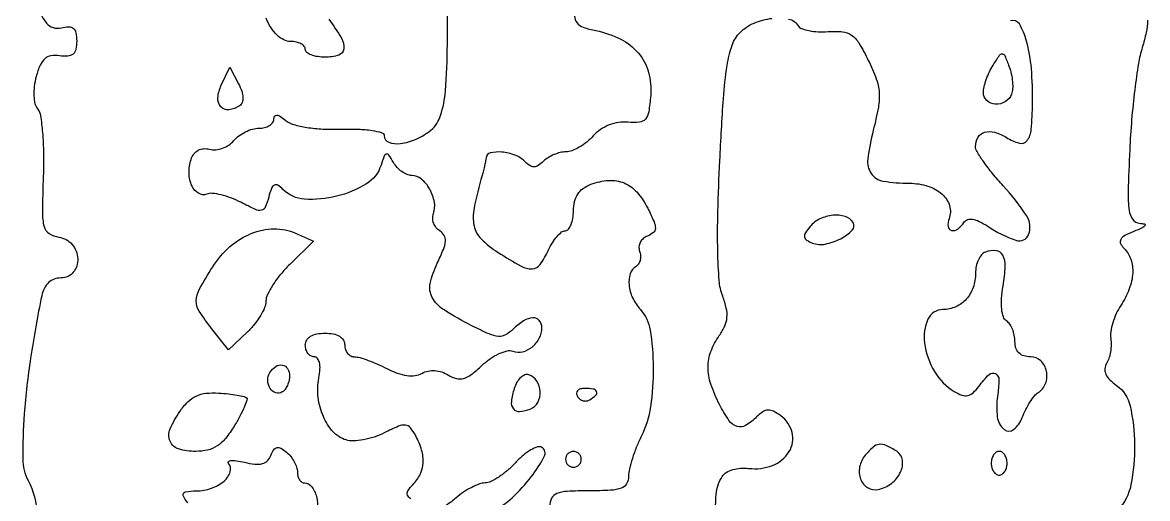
# Model space of a CAD drawing. Extents: x 0 to 5034, y 0 to 2560.
# Drawn here: x 4608.1 to 4750.8, y 1902 to 1962.4 of the extents above; entities that cross this region are included whole.
import ezdxf

# ---------------------------------------------------------------- set-up
doc = ezdxf.new("R2010")
doc.units = 0

msp = doc.modelspace()

# ---------------------------------------------------------------- linework, layer by layer
for points in [[(4657.379473, 1901.967028, -0.167282), (4656.953308, 1902.465884, -0.244202), (4657.009909, 1903.010555, -0.050749), (4657.637553, 1903.78041, 0.083757), (4658.559406, 1905.076406, 0.098346), (4658.93921, 1906.532873, 0.086676), (4658.752162, 1908.168119, 0.051191), (4658.004606, 1909.991394, 0.048591), (4657.332732, 1910.998112, 0.201182), (4656.700446, 1911.333844, 0.124551), (4655.82447, 1911.195384, 0.014538), (4654.011778, 1910.355989, -0.036042), (4652.727857, 1909.827195, -0.033507), (4651.349812, 1909.472907, -0.035243), (4650.080792, 1909.327353, -0.087994), (4649.158929, 1909.449558, -0.132306), (4647.529631, 1910.494841, -0.08152), (4646.283805, 1912.418889, -0.074153), (4645.630009, 1914.838541, -0.076335), (4645.7206, 1917.318747, 0.032896), (4645.856179, 1918.41442, 0.069844), (4645.786222, 1919.264431, 0.113123), (4645.529055, 1919.801096, 0.228518), (4645.116577, 1920, -0.133334), (4644.690776, 1920.115603, -0.100509), (4644.327995, 1920.440625, -0.087525), (4644.0839, 1920.926814, -0.0728), (4644, 1921.5, -0.140575), (4644.177821, 1922.11998, -0.118484), (4644.666667, 1922.6, -0.088208), (4645.456621, 1922.90137, -0.04716), (4646.5, 1923, -0.04716), (4647.543379, 1922.90137, -0.088208), (4648.333333, 1922.6, -0.118484), (4648.822179, 1922.11998, -0.140575), (4649, 1921.5, 0.08186), (4649.094505, 1920.926629, 0.091759), (4649.367188, 1920.438815, 0.100123), (4649.773216, 1920.111487, 0.119053), (4650.25, 1919.993839, -0.069428), (4650.913071, 1919.897988, -0.016744), (4651.970313, 1919.552691, -0.016868), (4653.167839, 1919.070354, -0.016028), (4654.351066, 1918.500709, 0.033612), (4655.672994, 1917.920587, 0.052975), (4656.875291, 1917.625741, 0.06397), (4657.923631, 1917.618536, 0.097636), (4658.785776, 1917.89999, -0.076349), (4659.561071, 1918.189871, -0.067889), (4660.420343, 1918.249974, -0.064698), (4661.302024, 1918.075876, -0.058587), (4662.14236, 1917.679022, 0.076528), (4663.154025, 1917.244735, 0.13437), (4664.058255, 1917.257763, 0.093575), (4665.050087, 1917.759278, 0.024862), (4666.40677, 1918.912415, -0.037395), (4667.465616, 1919.767672, -0.044003), (4668.586145, 1920.404389, -0.049419), (4669.60533, 1920.753514, -0.150541), (4670.327264, 1920.704659, 0.153102), (4671.546935, 1920.628254, 0.111173), (4672.77195, 1921.239342, 0.103985), (4673.677843, 1922.360924, 0.118599), (4674, 1923.7, 0.178026), (4673.667841, 1924.603327, 0.233656), (4672.872309, 1924.946255, 0.129369), (4671.683931, 1924.566388, 0.05473), (4670.367815, 1923.510672, -0.070562), (4669.405799, 1922.787645, -0.147257), (4668.497977, 1922.593006, -0.08438), (4667.305133, 1922.897042, -0.013454), (4665.122346, 1923.937584, -0.02267), (4661.589488, 1925.946667, -0.126271), (4660.103968, 1927.518494, -0.182372), (4659.843407, 1929.300545, -0.058925), (4660.730785, 1931.863564, 0.016318), (4661.507959, 1933.611434, 0.077484), (4661.757948, 1934.67386, 0.149338), (4661.595226, 1935.401375, 0.12583), (4661.045432, 1935.971921, -0.088092), (4660.589624, 1936.379262, -0.077763), (4660.277919, 1936.935801, -0.078977), (4660.15437, 1937.552542, -0.09591), (4660.242988, 1938.134346, 0.13078), (4660.365955, 1939.62502, 0.083516), (4659.775428, 1941.271214, 0.088297), (4658.722869, 1942.553804, 0.178731), (4657.514506, 1943, -0.098829), (4656.904515, 1943.121759, -0.055717), (4656.241709, 1943.488475, -0.052511), (4655.629819, 1944.026881, -0.058583), (4655.168778, 1944.662894, 0.018012), (4654.600307, 1945.597995, 0.311247), (4654.28594, 1945.725407, 0.253202), (4654.004556, 1945.481387, 0.013271), (4653.599866, 1944.314651, -0.180256), (4651.742916, 1941.941719, -0.076929), (4647.967783, 1940.360967, -0.077044), (4643.897904, 1939.996943, -0.182181), (4641.167247, 1941.232753, 0.05511), (4640.518406, 1941.752409, 0.27064), (4640.067702, 1941.768895, 0.181743), (4639.705681, 1941.355449, 0.025966), (4639.358593, 1940.26326, -0.034549), (4638.927458, 1938.983091, -0.253566), (4638.442379, 1938.590657, -0.154683), (4637.683431, 1938.68478, -0.011732), (4635.801089, 1939.602861, 0.028851), (4634.562217, 1940.155459, 0.031672), (4633.30553, 1940.542209, 0.033409), (4632.201645, 1940.729925, 0.11755), (4631.492502, 1940.635496, -0.236411), (4630.441867, 1940.738673, -0.147533), (4629.613102, 1941.691924, -0.10179), (4629.256311, 1943.288801, -0.081246), (4629.512112, 1945.038161, -0.081873), (4629.865978, 1945.733567, -0.108792), (4630.39786, 1946.200036, -0.10871), (4631.076806, 1946.400182, -0.08165), (4631.854643, 1946.327761, 0.088484), (4632.63415, 1946.26584, 0.061523), (4633.497984, 1946.459126, 0.060069), (4634.311221, 1946.865099, 0.0739), (4634.942301, 1947.430477, -0.060966), (4635.579058, 1948.031203, -0.044039), (4636.413786, 1948.538953, -0.044596), (4637.308184, 1948.88517, -0.070165), (4638.122445, 1949, 0.05786), (4638.840555, 1949.083379, 0.077061), (4639.448468, 1949.329718, 0.095889), (4639.855828, 1949.694279, 0.163841), (4640, 1950.122445, -0.132853), (4640.107679, 1950.520548, -0.293452), (4640.37641, 1950.657596, -0.123551), (4640.83829, 1950.491539, -0.025439), (4641.536917, 1949.969362, 0.10523), (4642.500442, 1949.464016, 0.029483), (4644.171155, 1949.100225, 0.026977), (4646.240234, 1948.889468, 0.020061), (4648.536917, 1948.872354, -0.016014), (4650.71806, 1948.873752, -0.030614), (4652.461631, 1948.711847, -0.034405), (4653.697359, 1948.432158, -0.331231), (4654, 1948.025437, 0.32067), (4654.579397, 1947.214917, 0.113367), (4656.080243, 1947.05859, 0.074977), (4658.076314, 1947.614585, 0.066598), (4659.910345, 1948.75, 0.146715), (4661.160804, 1950.609084, 0.05523), (4661.760564, 1953.720664, 0.018175), (4662.01896, 1959.626743, 0.001309), (4662.096893, 1976, 0.001868)], [(4610.054097, 1964.804942, 0.137189), (4611.155615, 1962.340722, 0.291223), (4613.064583, 1961.72714, -0.056087), (4614.008148, 1961.863693, -0.188325), (4614.586052, 1961.658862, -0.171193), (4614.905863, 1961.098726, -0.044953), (4615, 1960.053773, -0.051852), (4614.890956, 1959.005103, -0.164673), (4614.537155, 1958.406267, -0.163814), (4613.890957, 1958.143663, -0.05118), (4612.831565, 1958.187142, 0.074179), (4611.737137, 1958.181891, 0.144069), (4610.952734, 1957.813516, 0.111239), (4610.365033, 1956.997237, 0.03453), (4609.86713, 1955.55961, 0.034702), (4609.619787, 1954.307301, 0.042498), (4609.571286, 1953.115696, 0.048152), (4609.713405, 1952.110815, 0.114496), (4610.049596, 1951.44024, -0.138909), (4610.419771, 1950.603855, -0.014338), (4610.663079, 1948.439526, -0.016975), (4610.79371, 1945.793375, -0.012785), (4610.764031, 1942.88063, 0.005661), (4610.65194, 1938.294505, 0.066479), (4610.864741, 1936.524437, 0.189182), (4611.501492, 1935.644397, 0.107769), (4612.75, 1935.180449, -0.183522), (4614.409919, 1934.264808, -0.164412), (4615.138246, 1932.429592, -0.190243), (4614.563325, 1930.718261, -0.22118), (4613.019052, 1930, 0.088243), (4612.157449, 1929.846747, 0.098232), (4611.437426, 1929.407381, 0.091062), (4610.900914, 1928.694921, 0.065115), (4610.573264, 1927.75, 0.013321), (4609.156487, 1919.833465, 0.019208), (4608.361149, 1912.764435, 0.018588), (4608.152472, 1907.042999, 0.12329), (4608.843058, 1904.293249, -0.122308), (4609.923252, 1900.027106, -0.001962)], [(4646.975092, 1962.819819, -0.024273), (4648.566595, 1960.433081, -0.16082), (4648.875902, 1959.054147, -0.301422), (4648.231148, 1958.262965, -0.075518), (4646.5, 1958, -0.038131), (4645.542644, 1958.073116, -0.057076), (4644.734375, 1958.29375, -0.074992), (4644.182831, 1958.617064, -0.226478), (4644, 1959, 0.181365), (4643.856839, 1959.381695, 0.091251), (4643.448138, 1959.70625, 0.071193), (4642.840161, 1959.926113, 0.051258), (4642.12132, 1960, -0.118333), (4641.270815, 1960.204144, -0.072202), (4640.423261, 1960.803219, -0.060789), (4639.650852, 1961.739241, -0.043977), (4639.025001, 1962.939643, -0.047426)], [(4678.131787, 1963.223445, 0.158026), (4678.457199, 1962.361628, 0.143947), (4679.247678, 1961.808712, 0.031772), (4680.863211, 1961.377358, -0.067278), (4683.996434, 1960.298023, -0.101156), (4686.258684, 1958.514088, -0.108849), (4687.533505, 1956.09262, -0.087949), (4687.804989, 1953.159815, -0.019279), (4687.548912, 1951.065977, -0.136951), (4687.124382, 1950.146281, -0.196883), (4686.363754, 1949.75286, -0.047418), (4684.915729, 1949.761869, 0.063507), (4683.729826, 1949.731199, 0.056424), (4682.538455, 1949.407335, 0.055723), (4681.435605, 1948.819812, 0.05867), (4680.510741, 1948.011869, -0.040151), (4679.692574, 1947.24203, -0.037206), (4678.741638, 1946.590986, -0.039363), (4677.804957, 1946.141661, -0.092409), (4677.045012, 1946, 0.060799), (4676.327397, 1945.912415, 0.039083), (4675.530722, 1945.6475, 0.038927), (4674.779884, 1945.259499, 0.057719), (4674.2, 1944.8, -0.049631), (4673.547259, 1944.265408, -0.147822), (4673, 1944.1, -0.147822), (4672.452741, 1944.265408, -0.049631), (4671.8, 1944.8, 0.107365), (4670.579775, 1945.584691, 0.066488), (4668.91168, 1945.966123, 0.079242), (4667.47248, 1945.870803, 0.321664), (4666.923489, 1945.25, -0.02293), (4666.865889, 1944.862367, -0.006925), (4666.74339, 1944.279688, -0.006922), (4666.587732, 1943.629294, -0.007476), (4666.417826, 1943, 0.018438), (4665.401164, 1938.87743, 0.102708), (4665.400678, 1936.61154, 0.148107), (4666.304897, 1934.950692, 0.052793), (4668.439793, 1933.25, 0.014415), (4671.37215, 1931.498804, 0.138043), (4672.774307, 1931.162833, 0.231904), (4673.782233, 1931.706845, 0.048185), (4674.818046, 1933.5, -0.031507), (4675.329133, 1934.456991, -0.039814), (4675.922566, 1935.265625, -0.044326), (4676.508889, 1935.833616, -0.171894), (4676.978561, 1936, 0.225143), (4677.369655, 1936.185507, 0.075538), (4677.699952, 1936.743841, 0.057473), (4677.925297, 1937.562547, 0.038462), (4678, 1938.532224, -0.059383), (4678.138634, 1939.695399, -0.08681), (4678.549266, 1940.639054, -0.08998), (4679.242483, 1941.363896, -0.068584), (4680.212705, 1941.882981, -0.071458), (4682.497458, 1942.373878, -0.117605), (4684.437306, 1942.050534, -0.11374), (4686.066168, 1940.873332, -0.064023), (4687.431494, 1938.83687, -0.012966), (4688.227035, 1937.132952, -0.105968), (4688.396459, 1936.296006, -0.220675), (4688.13849, 1935.756199, -0.081227), (4687.391341, 1935.31993, 0.087647), (4686.855191, 1934.997631, 0.094518), (4686.478457, 1934.518396, 0.100101), (4686.318434, 1933.958112, 0.11173), (4686.398855, 1933.402983, -0.073145), (4686.523419, 1932.846937, -0.075077), (4686.480804, 1932.283743, -0.081792), (4686.282733, 1931.799982, -0.116874), (4685.956326, 1931.473008, 0.175737), (4685.215149, 1930.536132, 0.105519), (4685.056053, 1929.110247, 0.086228), (4685.508379, 1927.483306, 0.07322), (4686.50081, 1925.999105, -0.146599), (4687.738168, 1923.400785, -0.036347), (4688.122231, 1918.649073, -0.037822), (4687.783841, 1913.65239, -0.080048), (4686.628958, 1909.958047, 0.019947), (4686.005425, 1908.572406, 0.018618), (4685.478506, 1907.109544, 0.01897), (4685.108612, 1905.775937, 0.058222), (4685, 1904.846362, -0.132565), (4684.746866, 1903.908388, -0.174198), (4684.072993, 1903.342318, -0.076441), (4682.718021, 1903.066021, -0.012143), (4680, 1903, 0.011723), (4677.2174, 1902.93475, 0.08155), (4675.890058, 1902.652353, 0.185453), (4675.239727, 1902.059606, 0.116764), (4675, 1901.047053, -0.083177)], [(4696.069865, 1898.802001, -0.034823), (4696.114995, 1902.557326, -0.121414), (4696.879555, 1904.839356, -0.11969), (4697.386514, 1905.328605, -0.058967), (4698.212526, 1905.689166, -0.053526), (4699.207226, 1905.877199, -0.052594), (4700.225217, 1905.85153, 0.125729), (4703.242978, 1906.214934, 0.164313), (4705.362504, 1907.984684, 0.20077), (4705.733962, 1910.391916, 0.175843), (4704.306584, 1912.51777, 0.040849), (4703.381055, 1913.08486, 0.129094), (4702.675845, 1913.236127, 0.137229), (4702.013282, 1913.017864, 0.048642), (4701.235156, 1912.378013, -0.06101), (4699.844864, 1911.291115, -0.219394), (4698.753525, 1911.170894, -0.162766), (4697.731468, 1911.939723, -0.031489), (4696.52568, 1913.95034, -0.038804), (4695.432613, 1916.537993, -0.080076), (4695.078651, 1918.699734, -0.090961), (4695.436977, 1920.680871, -0.062746), (4696.503908, 1922.702116, 0.045852), (4697.192222, 1923.906036, 0.085618), (4697.476719, 1924.988936, 0.078719), (4697.393029, 1926.165316, 0.033852), (4696.93306, 1927.674623, -0.072135), (4696.488148, 1929.669177, -0.013602), (4696.307619, 1933.407954, -0.012023), (4696.322619, 1938.410162, -0.005604), (4696.570656, 1944.891504, -0.004101), (4697.024695, 1952.757277, -0.022765), (4697.495135, 1956.963405, -0.043813), (4698.136327, 1959.533662, -0.113826), (4699.141504, 1961.141504, -0.096461), (4700.904767, 1962.329967, -0.071131), (4703.186331, 1962.933792, -0.079085)], [(4705.285864, 1962.847364, -0.207462), (4706.497606, 1962.003873, 0.165933), (4706.945253, 1961.635651, 0.041291), (4707.870457, 1961.372658, 0.037684), (4709.038973, 1961.232847, 0.030177), (4710.306623, 1961.253873, -0.044008), (4712.12589, 1961.233791, -0.131379), (4713.281248, 1960.798567, -0.102812), (4714.226464, 1959.772423, -0.021324), (4715.401798, 1957.604652, -0.024696), (4716.407479, 1955.257472, -0.071297), (4716.780716, 1953.532322, -0.063642), (4716.675227, 1951.663904, -0.016846), (4716.029768, 1948.739088, 0.030359), (4715.327255, 1945.090033, 0.184365), (4715.767591, 1943.25204, 0.205701), (4717.28277, 1942.290925, 0.038679), (4720.627555, 1942.015313, -0.074453), (4722.964321, 1941.65371, -0.10776), (4724.774313, 1940.624936, -0.138585), (4725.707121, 1939.1497, -0.165186), (4725.64326, 1937.512735, 0.121339), (4725.520908, 1936.538304, 0.313808), (4725.96669, 1936.034873, 0.226995), (4726.765206, 1936.203836, 0.090817), (4727.533582, 1937.054337, -0.175705), (4727.975567, 1937.404044, -0.121943), (4728.616559, 1937.45467, -0.074929), (4729.474492, 1937.176585, -0.029261), (4730.557416, 1936.554337, 0.059014), (4734.124963, 1934.77724, 0.408982), (4735.731068, 1935.518099, 0.241199), (4735.463887, 1937.91082, 0.039607), (4732.504778, 1941.694349, -0.014347), (4731.16594, 1943.238779, -0.018622), (4730.034873, 1944.731941, -0.016515), (4729.19305, 1946.022419, -0.136074), (4729.004778, 1946.690983, -0.136547), (4729.319766, 1947.840726, -0.189832), (4730.156564, 1948.485859, -0.141634), (4731.425093, 1948.486088, -0.069369), (4732.913844, 1947.821732, 0.073544), (4734.5612, 1947.10295, 0.304841), (4735.537445, 1947.434268, 0.143438), (4736.075572, 1948.834554, 0.017285), (4736.233906, 1952.172518, 0.02349), (4736.083319, 1956.581916, 0.045512), (4735.479949, 1960.053777, 0.069728), (4734.559005, 1962.218355, 0.363814), (4733.423658, 1962.609078, -0.353097)], [(4750.808724, 1962.688489, -0.047449), (4750.63856, 1961.138097, -0.024603), (4750.149874, 1959.25058, 0.035723), (4749.669974, 1957.2113, 0.009371), (4749.19788, 1953.884545, 0.009469), (4748.802106, 1950.066449, 0.009573), (4748.552903, 1946.25, 0.004663), (4748.357063, 1940.92091, 0.040502), (4748.483951, 1938.553776, 0.123695), (4748.945521, 1937.400339, 0.230571), (4749.813279, 1936.936614, -0.053166), (4750.412446, 1936.849859, -0.526638), (4750.485698, 1936.649997, -0.131498), (4750.130667, 1936.356288, -0.012352), (4749.080484, 1935.90613, 0.026389), (4747.926138, 1935.372497, 0.139817), (4747.428172, 1934.895763, 0.244661), (4747.402849, 1934.384086, 0.088973), (4747.830484, 1933.769516, -0.116202), (4748.699012, 1932.365643, -0.094884), (4748.934664, 1930.610457, -0.079062), (4748.502304, 1928.61657, -0.052224), (4747.426428, 1926.528059, 0.038181), (4746.846226, 1925.475319, 0.033424), (4746.40281, 1924.299307, 0.034908), (4746.147552, 1923.178654, 0.079514), (4746.151469, 1922.313242, -0.048088), (4746.204689, 1921.521515, -0.034905), (4746.117539, 1920.641977, -0.035524), (4745.914526, 1919.810813, -0.06239), (4745.616633, 1919.170083, 0.124416), (4745.399953, 1918.498864, 0.123391), (4745.527183, 1917.803022, 0.090963), (4746.024362, 1917.088345, 0.042662), (4746.891591, 1916.363379, -0.188084), (4748.607877, 1913.788711, -0.051351), (4749.171345, 1908.846603, -0.051543), (4748.701079, 1903.754103, -0.140469), (4747.063993, 1900.564451, 0.069758)], [(4629.114539, 1901.481967, -0.095315), (4628.526436, 1902.396239, -0.468434), (4628.776671, 1902.860234, -0.050053), (4630.169347, 1903, 0.083252), (4632.085277, 1903.321236, 0.094104), (4633.701988, 1904.246681, 0.139861), (4634.479463, 1905.419689, 0.270198), (4634.241324, 1906.482686, -0.393384), (4634.241648, 1906.713661, -0.190817), (4634.532027, 1906.85133, -0.055673), (4635.254393, 1906.818354, -0.019673), (4636.271959, 1906.616113, 0.031753), (4637.613554, 1906.382986, 0.091648), (4638.550768, 1906.452674, 0.132455), (4639.198179, 1906.823685, 0.105547), (4639.638742, 1907.50096, -0.052141), (4639.999781, 1908.210669, -0.201528), (4640.399514, 1908.483137, -0.183105), (4640.901297, 1908.401316, -0.042247), (4641.616783, 1907.903079, -0.051856), (4642.146065, 1907.362082, -0.042466), (4642.59368, 1906.687669, -0.044126), (4642.899929, 1905.98856, -0.081349), (4643, 1905.377555, 0.062978), (4643.066606, 1904.850849, 0.08107), (4643.262322, 1904.404657, 0.098254), (4643.552443, 1904.106076, 0.15213), (4643.893011, 1904, -0.237688), (4644.79621, 1903.544932, -0.097381), (4645.401565, 1902.269735, -0.082495), (4645.538923, 1900.647095, -0.107925)], [(4667.75, 1900.376851, 0.067404), (4670.24085, 1902.13118, 0.04186), (4672.652719, 1904.778418, 0.041675), (4674.30736, 1907.348927, 0.395318), (4673.995016, 1908.50308, 0.221814), (4673.456004, 1908.566442, 0.051597), (4672.602605, 1908.182626, 0.043703), (4671.619075, 1907.490673, 0.030744), (4670.639746, 1906.556287, -0.02841), (4669.62386, 1905.57793, -0.030963), (4668.531147, 1904.750909, -0.032558), (4667.516757, 1904.168933, -0.11444), (4666.788339, 1904, 0.088734), (4666.069316, 1903.871384, 0.030685), (4665.100533, 1903.444135, 0.029353), (4664.068422, 1902.831896, 0.0301), (4663.124172, 1902.107694, -0.034779), (4661.896846, 1901.184477, -0.100832)]]:
    msp.add_lwpolyline(points, format="xyb")
for points in [[(4733.567491, 1953.315284, -0.164569), (4732.768064, 1952.351833, -0.153049), (4731.522068, 1952.036042, -0.176071), (4730.439929, 1952.498792, -0.207435), (4730, 1953.513569, -0.05953), (4730.085944, 1954.232872, -0.025484), (4730.362083, 1955.162313, -0.024777), (4730.760762, 1956.134149, -0.02986), (4731.232622, 1957.000879, -0.010117), (4732.06022, 1958.268261, -0.273843), (4732.409014, 1958.431404, -0.276316), (4732.717576, 1958.203457, -0.010262), (4733.268729, 1956.802594, -0.03548), (4733.539033, 1955.874412, -0.031758), (4733.687928, 1954.882236, -0.033174), (4733.705344, 1953.972366, -0.079976)], [(4635.65228, 1951.84252, -0.116404), (4634.305686, 1951.330304, -0.248741), (4633.292544, 1951.706888, -0.206224), (4632.911735, 1952.853747, -0.088928), (4633.339842, 1954.440375), (4634.434868, 1956.760716), (4635.52903, 1954.630358, -0.035919), (4635.9326, 1953.682873, -0.071792), (4636.084089, 1952.884506, -0.101249), (4635.985706, 1952.265549, -0.155258)], [(4708.009821, 1936.511833, 0.032485), (4707.430327, 1935.713318, 0.178356), (4707.321248, 1935.201125, 0.218436), (4707.578015, 1934.803417, 0.050288), (4708.309235, 1934.43483, 0.141816), (4709.923006, 1934.297888, 0.068114), (4711.903779, 1934.983251, 0.081666), (4713.357174, 1936.04763, 0.345124), (4713.468991, 1937.050173, 0.184595), (4712.483395, 1937.802765, 0.096638), (4710.924372, 1937.950351, 0.086712), (4709.26592, 1937.489064, 0.108876)], [(4642.017503, 1931.712853, 0.026358), (4640.862568, 1930.458046, 0.029098), (4639.886391, 1929.127857, 0.030299), (4639.196537, 1927.907011, 0.113928), (4639, 1927.055657, -0.099961), (4638.836341, 1926.245222, -0.036142), (4638.301047, 1925.193436, -0.034097), (4637.531124, 1924.094639, -0.034325), (4636.620586, 1923.113285), (4634.241172, 1920.877941), (4632.120586, 1923.573829, -0.023863), (4630.543645, 1925.788327, -0.147963), (4630.165941, 1927.115371, -0.123163), (4630.549748, 1928.548908, -0.014486), (4632.25, 1931.413473, -0.071298), (4634.436557, 1933.97294, -0.084443), (4637.140783, 1935.641976, -0.092627), (4640.031693, 1936.227253, -0.108575), (4642.767503, 1935.669044), (4645.035005, 1934.66302)], [(4730.25, 1933.281721, 0.133188), (4729.77137, 1932.947745, 0.064634), (4729.367188, 1932.313901, 0.057207), (4729.092854, 1931.497784, 0.052545), (4729, 1930.616667, -0.08275), (4728.697234, 1928.799785, -0.100305), (4727.825307, 1927.312285, -0.106507), (4726.491563, 1926.342989, -0.104437), (4724.867388, 1926, 0.294773), (4722.96036, 1924.768733, 0.141374), (4722.526398, 1921.760946, 0.099588), (4723.796192, 1918.126475, 0.123841), (4726.308569, 1915.592241, 0.049846), (4727.272625, 1915.134028, 0.139008), (4728.013035, 1915.083725, 0.13534), (4728.682001, 1915.429835, 0.046225), (4729.418812, 1916.25, -0.036454), (4730.712806, 1917.748164, -0.330826), (4731.516973, 1917.86685, -0.282414), (4731.962887, 1917.10203, -0.030781), (4731.783906, 1914.981019, 0.068823), (4731.762315, 1912.37962, 0.185469), (4732.627284, 1910.780758, 0.365763), (4733.835816, 1910.772506, 0.12896), (4734.921744, 1912.29417, -0.025361), (4735.365383, 1913.303742, -0.025545), (4735.908004, 1914.260699, -0.026386), (4736.465487, 1915.042149, -0.086415), (4736.938317, 1915.461878, 0.166831), (4737.876191, 1916.606121, 0.140891), (4737.995683, 1918.174331, 0.151389), (4737.2704, 1919.488224, 0.193854), (4736, 1920, -0.072026), (4735.136347, 1920.12506, -0.121293), (4734.507601, 1920.492623, -0.12387), (4734.129729, 1921.103605, -0.077002), (4734, 1921.940983, 0.050003), (4733.920643, 1922.73252, 0.047635), (4733.685523, 1923.50616, 0.051302), (4733.339833, 1924.149981, 0.10588), (4732.929441, 1924.543608, -0.179722), (4732.528569, 1925.058449, -0.052513), (4732.324868, 1926.058207, -0.041797), (4732.308094, 1927.39761, -0.024091), (4732.5, 1929, 0.029164), (4732.772341, 1931.487346, 0.134445), (4732.46389, 1932.889441, 0.253002), (4731.624024, 1933.453436, 0.110489)], [(4642, 1917.559017, -0.057944), (4641.930946, 1916.965145, -0.050295), (4641.726548, 1916.37232, -0.052935), (4641.425599, 1915.868321, -0.093559), (4641.069098, 1915.542705, -0.22115), (4640.249279, 1915.445281, -0.173073), (4639.532901, 1916.000994, -0.137775), (4639.228407, 1917.005022, -0.144545), (4639.5, 1918, -0.106623), (4640.247001, 1918.776532, -0.194118), (4641.094833, 1918.956238, -0.221941), (4641.748994, 1918.49767, -0.131397)], [(4670.493553, 1915.979687, 0.045535), (4670.132603, 1914.337234, 0.199791), (4670.391126, 1913.399745, 0.254124), (4671.17422, 1913.059741, 0.069691), (4672.530778, 1913.373437, 0.179491), (4673.48032, 1914.208954, 0.135574), (4673.792113, 1915.574483, 0.132823), (4673.360058, 1916.927367, 0.170675), (4672.334859, 1917.722181, 0.177783), (4671.838528, 1917.707039, 0.094138), (4671.313355, 1917.370337, 0.073555), (4670.838437, 1916.766081, 0.053035)], [(4636.535018, 1914.798315, -0.289931), (4636.60191, 1914.500598, -0.016365), (4636.238811, 1913.581132, -0.020966), (4635.696108, 1912.45982, -0.013425), (4634.977676, 1911.203689, -0.03402), (4633.8822, 1909.650881, -0.077008), (4632.817852, 1908.689383, -0.088495), (4631.612053, 1908.173272, -0.057036), (4630.098032, 1908, -0.071872), (4627.90723, 1908.316549, -0.229897), (4626.845434, 1909.28399, -0.196597), (4626.858464, 1910.849853, -0.053476), (4628.076718, 1913.061869, -0.044855), (4629.106264, 1914.2844, -0.084516), (4630.158768, 1915.024094, -0.08422), (4631.399329, 1915.375353, -0.044279), (4633.006174, 1915.406496, -0.010708), (4634.236604, 1915.294792, -0.014681), (4635.337158, 1915.13823, -0.011364), (4636.235338, 1914.962327, -0.143288)], [(4678.510081, 1914.983688, 0.090427), (4678.820631, 1914.639411, 0.095498), (4679.22714, 1914.434921, 0.099685), (4679.665803, 1914.401101, 0.108373), (4680.069098, 1914.542705, 0.050477), (4680.838655, 1915.13314, 0.315493), (4680.933879, 1915.592818, 0.25701), (4680.519563, 1915.914842, 0.039415), (4679.440983, 1916, 0.067432), (4678.890269, 1915.925389, 0.140899), (4678.524436, 1915.701458, 0.190788), (4678.397824, 1915.36964, 0.136093)], [(4677, 1907, 0.099038), (4677.076342, 1906.618362, 0.097945), (4677.29375, 1906.29375, 0.097945), (4677.618362, 1906.076342, 0.099038), (4678, 1906, 0.099038), (4678.381638, 1906.076342, 0.097945), (4678.70625, 1906.29375, 0.097945), (4678.923658, 1906.618362, 0.099038), (4679, 1907, 0.099038), (4678.923658, 1907.381638, 0.097945), (4678.70625, 1907.70625, 0.097945), (4678.381638, 1907.923658, 0.099038), (4678, 1908, 0.099038), (4677.618362, 1907.923658, 0.097945), (4677.29375, 1907.70625, 0.097945), (4677.076342, 1907.381638, 0.099038)], [(4715.010569, 1907.512735, 0.123841), (4714.302591, 1906.033142, 0.140729), (4714.427486, 1904.470428, 0.169871), (4715.31663, 1903.405978, 0.185247), (4716.639793, 1903.176093, 0.115001), (4718.322654, 1903.934315, 0.116657), (4719.486356, 1905.355194, 0.149954), (4719.727274, 1906.884347, 0.21886), (4719, 1908.013154, 0.031082), (4717.653263, 1908.758316, 0.142968), (4716.781685, 1908.898279, 0.152559), (4716.003375, 1908.543619, 0.036947)], [(4731, 1906.5, 0.064853), (4731.074694, 1905.926543, 0.082425), (4731.29375, 1905.440625, 0.098894), (4731.618646, 1905.115568, 0.148195), (4732, 1905, 0.148195), (4732.381354, 1905.115568, 0.098894), (4732.70625, 1905.440625, 0.082425), (4732.925306, 1905.926543, 0.064853), (4733, 1906.5, 0.064853), (4732.925306, 1907.073457, 0.082425), (4732.70625, 1907.559375, 0.098894), (4732.381354, 1907.884432, 0.148195), (4732, 1908, 0.148195), (4731.618646, 1907.884432, 0.098894), (4731.29375, 1907.559375, 0.082425), (4731.074694, 1907.073457, 0.064853)]]:
    msp.add_lwpolyline(points, format="xyb", close=True)

doc.saveas('drawing.dxf')
